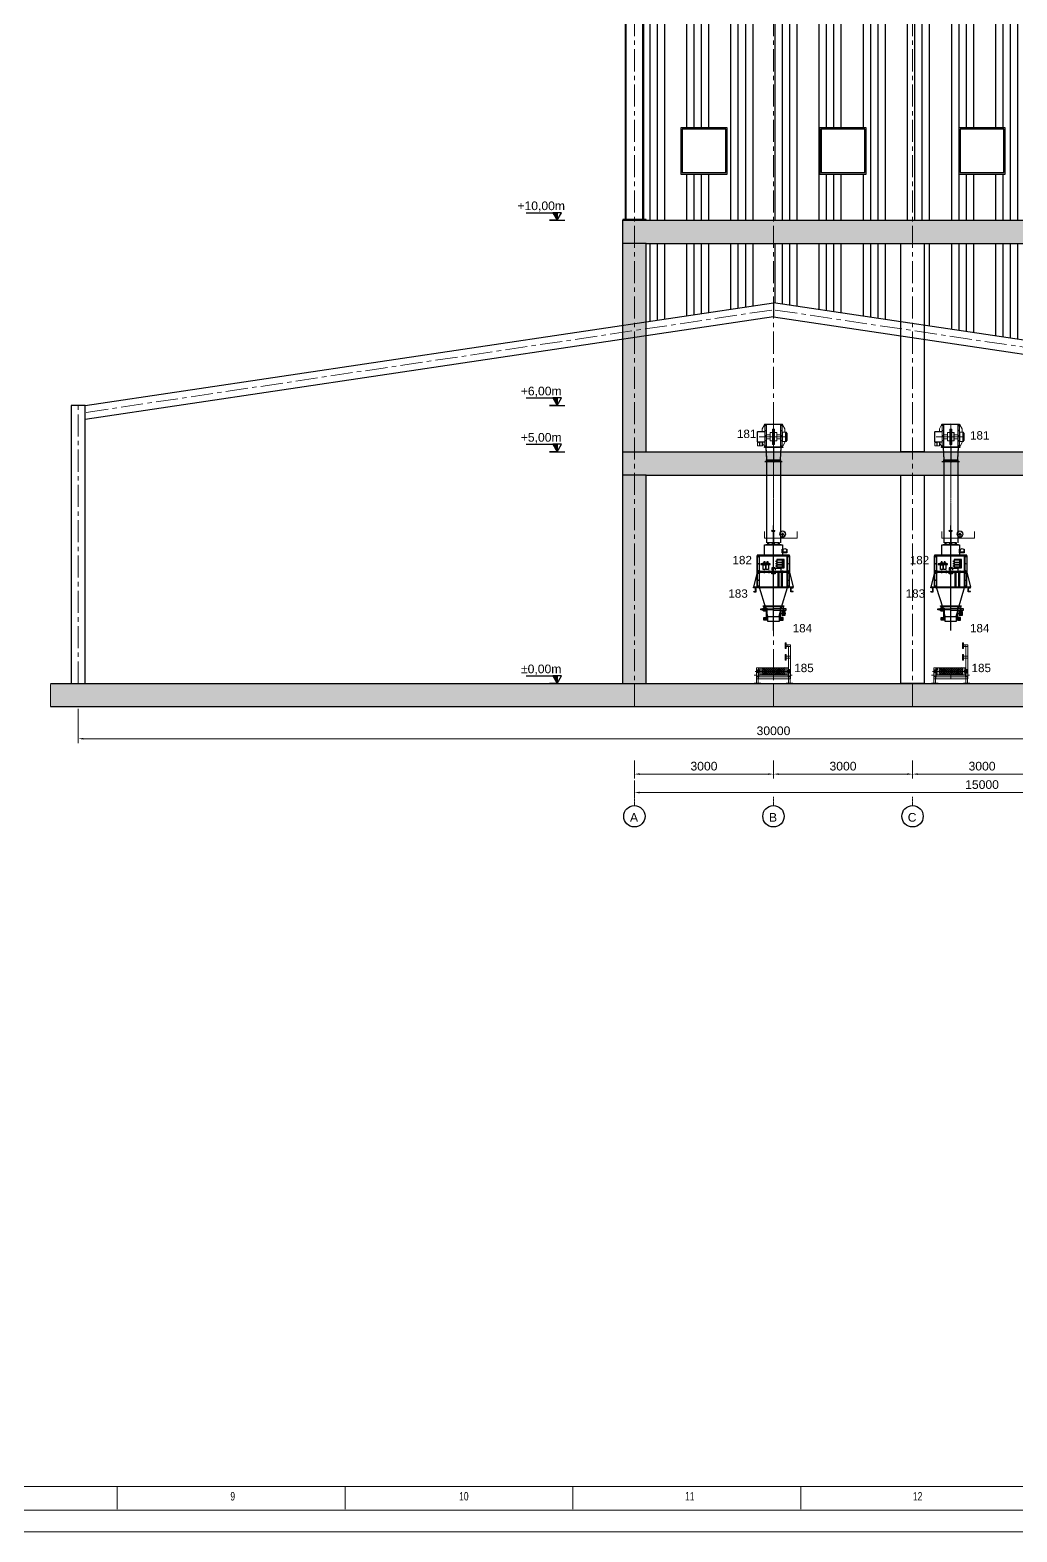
# Model space of a CAD drawing. Header units: millimetres. Extents: x 3220 to 226993, y 817 to 176024.
# Drawn here: x 101083 to 122376, y 819 to 33249 of the extents above; entities that cross this region are included whole.
import ezdxf

# ---------------------------------------------------------------- set-up
doc = ezdxf.new("R2010")
doc.units = ezdxf.units.MM
for name, pattern in [('AXES', [50.8, 31.75, -6.35, 6.35, -6.35]), ('AXES2', [1.125, 0.75, -0.125, 0.125, -0.125]), ('CENTER', [10.16, 6.35, -1.27, 1.27, -1.27]), ('DASHED', [15, 7, -8]), ('DASHED2', [9.525, 6.35, -3.175]), ('DOT_CENTER', [14, 12, -1, 0, -1]), ('LONG_DASHED', [15, 10, -5])]:
    doc.linetypes.add(name, pattern=pattern)
for name, color, linetype in [('1', 7, 'Continuous'), ('AXES', 1, 'AXES2'), ('BANDE', 6, 'Continuous'), ('INTERROMPU', 3, 'DASHED2'), ('Repère', 76, 'Continuous')]:
    doc.layers.add(name, color=color, linetype=linetype)
for name, color, linetype, lineweight in [('Axe', 1, 'AXES', 9), ('DESSIN', 7, 'Continuous', 25), ('Gewinde(DIN)', 160, 'Continuous', 25)]:
    doc.layers.add(name, color=color, linetype=linetype, lineweight=lineweight)
doc.layers.add('Sichtbare Kanten(DIN)', color=7, linetype='Continuous', lineweight=50, true_color=0x3f3f3f)
doc.layers.add('Sichtbare tangentiale Kanten(DIN)', color=7, linetype='Continuous', lineweight=50, true_color=0x3f3f3f)
doc.styles.add('ARIAL_BOLD', font='arial.ttf')
doc.styles.add('SLDTEXTSTYLE0', font='TXT', dxfattribs={"width": 0.75})
doc.styles.get("Standard").update_dxf_attribs({"font": 'arial.ttf'})
doc.dimstyles.new('ECHE 75', dxfattribs={"dimscale": 75, "dimtxt": 2.5, "dimasz": 1.5, "dimexe": 1.25, "dimexo": 0.625, "dimgap": 1, "dimtad": 1, "dimdec": 0, "dimtxsty": 'ARIAL_BOLD', "dimcen": 2.5, "dimclrd": 4, "dimclre": 4, "dimclrt": 6, "dimadec": 0, "dimazin": 0, "dimtfac": 1, "dimtdec": 0, "dimtmove": 0, "dimatfit": 3, "dimfxl": 1, "dimlwd": 13, "dimlwe": 13, "dimarcsym": 0})

# ---------------------------------------------------------------- blocks, each defined once
blk = doc.blocks.new('*D614')
at = {"color": 4, "lineweight": 13, "transparency": 16777216}
for p, q in [((114123, 17475), (114123, 17090)), ((117123, 17475), (117123, 17090)), ((114236, 17183), (117011, 17183))]:
    blk.add_line(p, q, dxfattribs=at)
at = {"color": 4, "transparency": 16777216}
for points in [[(114236, 17202), (114236, 17165), (114123, 17183)], [(117011, 17202), (117011, 17165), (117123, 17183)]]:
    blk.add_solid(points, dxfattribs=at)
at = {"layer": 'Defpoints', "color": 0, "transparency": 16777216}
for p in [(114123, 17522), (117123, 17522), (117123, 17183)]:
    blk.add_point(p, dxfattribs=at)
at = {"color": 6, "transparency": 16777216, "insert": (115623, 17354), "char_height": 187.5, "attachment_point": 5, "style": 'ARIAL_BOLD'}
blk.add_mtext('3000', dxfattribs=at)
blk = doc.blocks.new('*D615')
at = {"color": 4, "lineweight": 13, "transparency": 16777216}
for p, q in [((117123, 17475), (117123, 17090)), ((120123, 17475), (120123, 17090)), ((117236, 17183), (120011, 17183))]:
    blk.add_line(p, q, dxfattribs=at)
at = {"color": 4, "transparency": 16777216}
for points in [[(117236, 17202), (117236, 17165), (117123, 17183)], [(120011, 17202), (120011, 17165), (120123, 17183)]]:
    blk.add_solid(points, dxfattribs=at)
at = {"layer": 'Defpoints', "color": 0, "transparency": 16777216}
for p in [(117123, 17522), (120123, 17522), (120123, 17183)]:
    blk.add_point(p, dxfattribs=at)
at = {"color": 6, "transparency": 16777216, "insert": (118623, 17354), "char_height": 187.5, "attachment_point": 5, "style": 'ARIAL_BOLD'}
blk.add_mtext('3000', dxfattribs=at)
blk = doc.blocks.new('*D616')
at = {"color": 4, "lineweight": 13, "transparency": 16777216}
for p, q in [((120123, 17475), (120123, 17090)), ((123123, 17475), (123123, 17090)), ((120236, 17183), (123011, 17183))]:
    blk.add_line(p, q, dxfattribs=at)
at = {"color": 4, "transparency": 16777216}
for points in [[(120236, 17202), (120236, 17165), (120123, 17183)], [(123011, 17202), (123011, 17165), (123123, 17183)]]:
    blk.add_solid(points, dxfattribs=at)
at = {"layer": 'Defpoints', "color": 0, "transparency": 16777216}
for p in [(120123, 17522), (123123, 17522), (123123, 17183)]:
    blk.add_point(p, dxfattribs=at)
at = {"color": 6, "transparency": 16777216, "insert": (121623, 17354), "char_height": 187.5, "attachment_point": 5, "style": 'ARIAL_BOLD'}
blk.add_mtext('3000', dxfattribs=at)
blk = doc.blocks.new('*D619')
at = {"color": 4, "lineweight": 13, "transparency": 16777216}
for p, q in [((114123, 17043), (114123, 16692)), ((129123, 17043), (129123, 16692)), ((114236, 16786), (129011, 16786))]:
    blk.add_line(p, q, dxfattribs=at)
at = {"color": 4, "transparency": 16777216}
for points in [[(114236, 16804), (114236, 16767), (114123, 16786)], [(129011, 16804), (129011, 16767), (129123, 16786)]]:
    blk.add_solid(points, dxfattribs=at)
at = {"layer": 'Defpoints', "color": 0, "transparency": 16777216}
for p in [(114123, 17090), (129123, 17090), (129123, 16786)]:
    blk.add_point(p, dxfattribs=at)
at = {"color": 6, "transparency": 16777216, "insert": (121623, 16956), "char_height": 187.5, "attachment_point": 5, "style": 'ARIAL_BOLD'}
blk.add_mtext('15000', dxfattribs=at)
blk = doc.blocks.new('niveau')
h = blk.add_hatch(color=1)
h.dxf.hatch_style = 1
h.paths.add_polyline_path([(0, 164), (-93, 164), (0, 0)])
at = {"color": 1}
blk.add_line((0, 164), (0, 0), dxfattribs=at)
blk.add_lwpolyline([(-674, 164), (-93, 164), (0, 0), (93, 164), (-93, 164), (0, 0), (-165, 0), (165, 0)], dxfattribs=at)
blk = doc.blocks.new('sectio h-9')
h = blk.add_hatch()
h.set_pattern_fill('ANSI34', color=5, scale=50, angle=45)
h.paths.add_polyline_path([(13434, 31853), (13280, 31880), (12000, 32111), (12000, 10000), (14750, 10000), (14750, 10020), (14803, 31225)])
h.paths.add_polyline_path([(14000, 29000), (14000, 28000), (13000, 28000), (13000, 29000)], flags=16)
h.paths.add_polyline_path([(13970, 28970), (13970, 28030), (13030, 28030), (13030, 28970)], flags=0)
h.paths.add_polyline_path([(14000, 24000), (14000, 23000), (13000, 23000), (13000, 24000)], flags=16)
h.paths.add_polyline_path([(13970, 23970), (13970, 23030), (13030, 23030), (13030, 23970)], flags=0)
h.paths.add_polyline_path([(14000, 12000), (14000, 11000), (13000, 11000), (13000, 12000)], flags=16)
h.paths.add_polyline_path([(13970, 11970), (13970, 11030), (13030, 11030), (13030, 11970)], flags=0)
h.paths.add_polyline_path([(12000, 32111), (9000, 32652), (9000, 10000), (12000, 10000)])
h.paths.add_polyline_path([(10000, 29000), (11000, 29000), (11000, 28000), (10000, 28000)], flags=16)
h.paths.add_polyline_path([(10030, 28970), (10970, 28970), (10970, 28030), (10030, 28030)], flags=0)
h.paths.add_polyline_path([(10000, 24000), (11000, 24000), (11000, 23000), (10000, 23000)], flags=16)
h.paths.add_polyline_path([(10030, 23970), (10970, 23970), (10970, 23030), (10030, 23030)], flags=0)
h.paths.add_polyline_path([(10000, 12000), (11000, 12000), (11000, 11000), (10000, 11000)], flags=16)
h.paths.add_polyline_path([(10030, 11970), (10970, 11970), (10970, 11030), (10030, 11030)], flags=0)
h.paths.add_polyline_path([(9000, 32652), (8846, 32680), (7520, 32539), (7520, 32524), (7500, 32524), (7480, 32524), (7480, 32539), (6154, 32680), (6000, 32652), (6000, 10000), (9000, 10000)])
h.paths.add_polyline_path([(8000, 29000), (8000, 28000), (7000, 28000), (7000, 29000)], flags=16)
h.paths.add_polyline_path([(7970, 28970), (7970, 28030), (7030, 28030), (7030, 28970)], flags=0)
h.paths.add_polyline_path([(8000, 24000), (8000, 23000), (7000, 23000), (7000, 24000)], flags=16)
h.paths.add_polyline_path([(7970, 23970), (7970, 23030), (7030, 23030), (7030, 23970)], flags=0)
h.paths.add_polyline_path([(8000, 12000), (8000, 11000), (7000, 11000), (7000, 12000)], flags=16)
h.paths.add_polyline_path([(7970, 11970), (7970, 11030), (7030, 11030), (7030, 11970)], flags=0)
h.paths.add_polyline_path([(6000, 32652), (3000, 32111), (3000, 10000), (6000, 10000)])
h.paths.add_polyline_path([(5000, 29000), (5000, 28000), (4000, 28000), (4000, 29000)], flags=16)
h.paths.add_polyline_path([(4970, 28970), (4970, 28030), (4030, 28030), (4030, 28970)], flags=0)
h.paths.add_polyline_path([(5000, 24000), (5000, 23000), (4000, 23000), (4000, 24000)], flags=16)
h.paths.add_polyline_path([(4970, 23970), (4970, 23030), (4030, 23030), (4030, 23970)], flags=0)
h.paths.add_polyline_path([(5000, 12000), (5000, 11000), (4000, 11000), (4000, 12000)], flags=16)
h.paths.add_polyline_path([(4970, 11970), (4970, 11030), (4030, 11030), (4030, 11970)], flags=0)
h.paths.add_polyline_path([(3000, 32111), (1566, 31853), (195, 31225), (195, 10020), (250, 10020), (3000, 10016)])
h.paths.add_polyline_path([(2000, 29000), (2000, 28000), (1000, 28000), (1000, 29000)], flags=16)
h.paths.add_polyline_path([(1970, 28970), (1970, 28030), (1030, 28030), (1030, 28970)], flags=0)
h.paths.add_polyline_path([(2000, 24000), (2000, 23000), (1000, 23000), (1000, 24000)], flags=16)
h.paths.add_polyline_path([(1970, 23970), (1970, 23030), (1030, 23030), (1030, 23970)], flags=0)
h.paths.add_polyline_path([(2000, 12000), (2000, 11000), (1000, 11000), (1000, 12000)], flags=16)
h.paths.add_polyline_path([(1970, 11970), (1970, 11030), (1030, 11030), (1030, 11970)], flags=0)
h.paths.add_polyline_path([(3000, 9500), (250, 9500), (250, 7808), (3000, 8219)])
h.paths.add_polyline_path([(5750, 9500), (3000, 9500), (3000, 8219), (5750, 7808)])
h.paths.add_polyline_path([(8750, 9500), (6250, 9500), (6250, 7734), (8750, 7360)])
h.paths.add_polyline_path([(12000, 9500), (9250, 9500), (9250, 7285), (12000, 6874)])
h.paths.add_polyline_path([(14750, 9500), (12000, 9500), (12000, 6874), (14750, 6463)])
h = blk.add_hatch()
h.set_pattern_fill('AR-CONC', color=256, scale=3)
h.set_pattern_definition([(50, (0, 2000), (546.554, -47.817), [57.15, -628.65]), (355, (0, 2000), (-105.73, 573.17), [45.72, -502.922]), (100.4514, (45.55, 1996), (440.824, 525.353), [48.57, -534.27]), (46.1842, (0, 2152.4), (813.237, -126.127), [85.725, -942.975]), (96.6356, (67.8, 2141.9), (712.212, 742.278), [72.855, -801.407]), (351.184, (0, 2152.4), (712.212, 742.28), [68.58, -754.38]), (21, (76.2, 2114.3), (454.843, -306.796), [57.15, -628.65]), (326, (76.2, 2114.3), (185.406, 552.564), [45.72, -502.92]), (71.4514, (114.1, 2088.73), (640.249, 245.768), [48.57, -534.27]), (37.5, (0, 2000), (9.2658, 253.6651), [0, -496.824, 0, -510.54, 0, -504.825]), (7.5, (0, 2000), (200.459, 300.5417), [0, -291.084, 0, -485.394, 0, -192.405]), (327.5, (-169.93, 2000), (406.7718, -17.1862), [0, -190.5, 0, -594.36, 0, -788.67]), (317.5, (-246.13, 2000), (444.3875, 76.2795), [0, -247.65, 0, -394.716, 0, -560.07])])
h.paths.add_polyline_path([(0, 9500), (-250, 9500), (-250, 5000), (0, 5000)])
h.paths.add_polyline_path([(250, 9500), (0, 9500), (0, 5000), (250, 5000)])
h.paths.add_polyline_path([(0, 10000), (-250, 10000), (-250, 9500), (0, 9500)])
h.paths.add_polyline_path([(3000, 10000), (0, 10000), (0, 9500), (250, 9500), (3000, 9500)])
h.paths.add_polyline_path([(6000, 10000), (3000, 10000), (3000, 9500), (6000, 9500)])
h.paths.add_polyline_path([(9000, 10000), (6000, 10000), (6000, 9500), (9000, 9500)])
h.paths.add_polyline_path([(12000, 10000), (9000, 10000), (9000, 9500), (12000, 9500)])
h.paths.add_polyline_path([(15000, 10000), (12000, 10000), (12000, 9500), (15000, 9500)])
h.paths.add_polyline_path([(15000, 10000), (15000, 9500), (15250, 9500), (17750, 9500), (15000, 9500)])
h.paths.add_polyline_path([(15000, 9500), (14750, 9500), (14750, 5000), (15000, 5000)])
h.paths.add_polyline_path([(15250, 9500), (15000, 9500), (15000, 5000), (15250, 5000)])
h.paths.add_polyline_path([(15250, 10000), (15000, 10000), (15000, 9500), (15250, 9500)], flags=17)
h = blk.add_hatch()
h.set_pattern_fill('AR-CONC', color=256, scale=3)
h.set_pattern_definition([(50, (0, 1000), (546.554, -47.817), [57.15, -628.65]), (355, (0, 1000), (-105.73, 573.17), [45.72, -502.922]), (100.4514, (45.55, 996), (440.824, 525.353), [48.57, -534.27]), (46.184, (0, 1152.4), (813.237, -126.127), [85.725, -942.975]), (96.6356, (67.8, 1141.9), (712.212, 742.28), [72.855, -801.407]), (351.184, (0, 1152.4), (712.212, 742.28), [68.58, -754.38]), (21, (76.2, 1114.3), (454.843, -306.796), [57.15, -628.65]), (326, (76.2, 1114.3), (185.406, 552.564), [45.72, -502.92]), (71.4514, (114.1, 1088.73), (640.25, 245.768), [48.57, -534.27]), (37.5, (0, 1000), (9.2658, 253.665), [0, -496.824, 0, -510.54, 0, -504.825]), (7.5, (0, 1000), (200.459, 300.5417), [0, -291.084, 0, -485.394, 0, -192.405]), (327.5, (-169.93, 1000), (406.7718, -17.1862), [0, -190.5, 0, -594.36, 0, -788.67]), (317.5, (-246.13, 1000), (444.3875, 76.2795), [0, -247.65, 0, -394.716, 0, -560.07])])
h.paths.add_polyline_path([(0, 4500), (-250, 4500), (-250, 0), (0, 0)])
h.paths.add_polyline_path([(250, 4500), (0, 4500), (0, 0), (250, 0)])
h.paths.add_polyline_path([(0, 5000), (-250, 5000), (-250, 4500), (0, 4500)])
h.paths.add_polyline_path([(3000, 5000), (0, 5000), (0, 4500), (250, 4500), (3000, 4500)])
h.paths.add_polyline_path([(6000, 5000), (3000, 5000), (3000, 4500), (3250, 4500), (6000, 4500)])
h.paths.add_polyline_path([(9000, 5000), (6000, 5000), (6000, 4500), (6250, 4500), (9000, 4500)])
h.paths.add_polyline_path([(12000, 5000), (9000, 5000), (9000, 4500), (9250, 4500), (12000, 4500)])
h.paths.add_polyline_path([(15000, 5000), (12000, 5000), (12000, 4500), (12250, 4500), (15000, 4500)])
h.paths.add_polyline_path([(14750, 5000), (15000, 5000), (15000, 4500), (14750, 4500)])
h.paths.add_polyline_path([(15000, 5000), (14750, 5000), (14750, 4500), (15000, 4500)], flags=17)
h.paths.add_polyline_path([(15250, 5000), (15000, 5000), (15000, 4500), (15250, 4500)])
h.paths.add_polyline_path([(15250, 4500), (15000, 4500), (15000, 0), (15250, 0)])
h.paths.add_polyline_path([(15000, 4500), (14750, 4500), (14750, 0), (15000, 0)])
h = blk.add_hatch()
h.set_pattern_fill('AR-CONC', color=256, scale=3)
h.paths.add_polyline_path([(-250, 0), (-12600, 0), (-12600, -500), (-250, -500)])
h.paths.add_polyline_path([(0, 0), (-250, 0), (-250, -500), (0, -500)])
h.paths.add_polyline_path([(250, 0), (0, 0), (0, -500), (250, -500)])
h.paths.add_polyline_path([(3000, 0), (250, 0), (250, -500), (3000, -500)])
h.paths.add_polyline_path([(6000, 0), (3000, 0), (3000, -500), (3250, -500), (6000, -500)])
h.paths.add_polyline_path([(9000, 0), (6000, 0), (6000, -500), (6250, -500), (9000, -500)])
h.paths.add_polyline_path([(12000, 0), (9000, 0), (9000, -500), (9250, -500), (12000, -500)])
h.paths.add_polyline_path([(14750, 0), (12000, 0), (12000, -500), (14750, -500)])
h.paths.add_polyline_path([(14750, 0), (14750, -500)])
h.paths.add_polyline_path([(15000, 0), (14750, 0), (14750, -500), (15000, -500)])
h.paths.add_polyline_path([(15250, 0), (15000, 0), (15000, -500), (15250, -500)])
h.paths.add_polyline_path([(18600, 0), (15250, 0), (15250, -500), (18600, -500)])
for p, q in [((-250, 5000), (-250, 10000)), ((-250, 10000), (15250, 10000)), ((250, 9500), (-250, 9500)), ((250, 5000), (250, 9500)), ((250, 9500), (14750, 9500)), ((250, 4500), (-250, 4500)), ((-12600, 0), (18600, 0)), ((-12600, -500), (18600, -500))]:
    blk.add_line(p, q)
at = {"color": 0}
blk.add_line((3000, 8219), (3000, 7916), dxfattribs=at)
for points in [[(195, 31980), (195, 10020), (-195, 10020), (-195, 31980)], [(-176, 10020), (-176, 31980), (176, 31980), (176, 10020)], [(-250, 10000), (250, 10000), (250, 10020), (-250, 10020)]]:
    blk.add_lwpolyline(points, close=True)
at = {"color": 5}
for points in [[(1000, 11000), (2000, 11000), (2000, 12000), (1000, 12000)], [(4000, 11000), (5000, 11000), (5000, 12000), (4000, 12000)], [(7000, 11000), (8000, 11000), (8000, 12000), (7000, 12000)], [(1030, 11030), (1970, 11030), (1970, 11970), (1030, 11970)], [(4030, 11030), (4970, 11030), (4970, 11970), (4030, 11970)], [(7030, 11030), (7970, 11030), (7970, 11970), (7030, 11970)]]:
    blk.add_lwpolyline(points, close=True, dxfattribs=at)
at = {"color": 0}
for points in [[(5750, 9500), (6250, 9500), (6250, 5000), (5750, 5000)], [(5750, 4500), (6250, 4500), (6250, 0), (5750, 0)]]:
    blk.add_lwpolyline(points, close=True, dxfattribs=at)
at = {"color": 76}
for points in [[(-11850, 6000), (3000, 8219)], [(17850, 6000), (3000, 8219)], [(3000, 7916), (-11850, 5697)], [(3000, 7916), (17850, 5697)]]:
    blk.add_lwpolyline(points, dxfattribs=at)
blk.add_lwpolyline([(-12150, 0), (-11850, 0), (-11850, 6000), (-12150, 6000)], close=True, dxfattribs=at)
for points in [[(-250, 0), (-250, 5000), (15250, 5000)], [(250, 0), (250, 4500), (15250, 4500)]]:
    blk.add_lwpolyline(points)
at = {"layer": 'Axe', "ltscale": 15}
for p, q in [((6000, -500), (6000, 33046)), ((3000, -500), (3000, 32506)), ((0, -500), (0, 32000)), ((-12000, 0), (-12000, 6000)), ((-12600, -500), (-12600, 0))]:
    blk.add_line(p, q, dxfattribs=at)
for points in [[(-11828, 5852), (3022, 8071)], [(17828, 5852), (2978, 8071)]]:
    blk.add_lwpolyline(points, dxfattribs=at)
blk = doc.blocks.new('*D620')
at = {"color": 4, "lineweight": 13, "transparency": 16777216}
for p, q in [((102123, 18594), (102123, 17854)), ((132123, 18594), (132123, 17854)), ((102236, 17947), (132011, 17947))]:
    blk.add_line(p, q, dxfattribs=at)
at = {"color": 4, "transparency": 16777216}
for points in [[(102236, 17966), (102236, 17929), (102123, 17947)], [(132011, 17966), (132011, 17929), (132123, 17947)]]:
    blk.add_solid(points, dxfattribs=at)
at = {"layer": 'Defpoints', "color": 0, "transparency": 16777216}
for p in [(102123, 18641), (132123, 18641), (132123, 17947)]:
    blk.add_point(p, dxfattribs=at)
at = {"color": 6, "transparency": 16777216, "insert": (117123, 18118), "char_height": 187.5, "attachment_point": 5, "style": 'ARIAL_BOLD'}
blk.add_mtext('30000', dxfattribs=at)
blk = doc.blocks.new('TKF 300 tondeur R')
at = {"color": 1, "lineweight": 0}
for p, q in [((299, 0), (-312, 0)), ((0, 265), (0, -225))]:
    blk.add_line(p, q, dxfattribs=at)
at = {"layer": 'Gewinde(DIN)', "color": 5, "lineweight": 0}
for p, q in [((-340, -117), (-340, -129)), ((-333, -129), (-333, -117))]:
    blk.add_line(p, q, dxfattribs=at)
at = {"layer": 'Sichtbare Kanten(DIN)', "color": 5, "lineweight": 0}
for p, q in [((-344, 108), (-349, 108)), ((-349, -107), (-349, 108)), ((-344, 112), (-185, 112)), ((-344, 110), (-344, 112)), ((-344, 110), (-185, 110)), ((-185, 110), (-344, 110)), ((-344, 108), (-344, 110)), ((-197, 260), (-245, 175)), ((-245, 112), (-245, 175)), ((-245, 110), (-245, 110)), ((-198, 247), (-197, 257)), ((-198, 247), (-196, 246)), ((-196, 269), (-197, 257)), ((-195, 256), (-196, 246)), ((-194, 269), (-195, 256)), ((-193, 267), (-195, 264)), ((0, 278), (-192, 272)), ((0, 276), (-192, 270)), ((-158, 270), (-185, 270)), ((-185, 270), (-185, 266)), ((-158, 266), (-185, 266)), ((-158, 266), (-185, 266)), ((-185, 266), (-185, -216)), ((-175, 135), (-170, 135)), ((-174, 21), (-174, 29)), ((-169, 131), (-170, 130)), ((-169, 130), (-169, 140)), ((-166, 138), (-166, 132)), ((-166, 28), (-166, 22)), ((-158, 270), (-158, 266)), ((-158, 262), (-158, 266)), ((-158, 262), (-150, 262)), ((-150, -213), (-150, 262)), ((-70, 40), (-150, 40)), ((-149, 269), (-139, 269)), ((-149, 269), (-149, 265)), ((-139, 265), (-149, 265)), ((-139, 269), (140, 269)), ((-139, 265), (140, 265)), ((-116, 272), (116, 272)), ((-70, 89), (-69, 90)), ((-70, -89), (-70, 89)), ((-69, 90), (-69, -90)), ((-20, 90), (-69, 90)), ((-20, 163), (-18, 168)), ((-20, -162), (-20, 163)), ((-18, 168), (-18, -167)), ((-18, 168), (18, 168)), ((192, 272), (0, 278)), ((192, 270), (0, 276)), ((18, -167), (18, 168)), ((20, 163), (18, 168)), ((20, 163), (20, -162)), ((20, 90), (69, 90)), ((69, -90), (69, 90)), ((70, 89), (69, 90)), ((70, 89), (70, -89)), ((70, 45), (71, 45)), ((71, 45), (71, 40)), ((150, 40), (71, 40)), ((140, 269), (150, 269)), ((150, 265), (140, 265)), ((150, 265), (150, 269)), ((158, 262), (150, 262)), ((150, -213), (150, 262)), ((158, 270), (185, 270)), ((158, 270), (158, 266)), ((158, 266), (185, 266)), ((158, 266), (185, 266)), ((158, 262), (158, 266)), ((165, 132), (165, 138)), ((165, 22), (165, 28)), ((168, 140), (168, 130)), ((168, 131), (170, 130)), ((175, 135), (170, 135)), ((173, 29), (173, 21)), ((185, 270), (185, 266)), ((185, 266), (185, -216)), ((185, 105), (190, 105)), ((190, 105), (198, 105)), ((190, 0), (190, 85)), ((198, 59), (190, 59)), ((195, 264), (193, 267)), ((195, 256), (194, 269)), ((196, 246), (195, 256)), ((197, 257), (196, 269)), ((196, 246), (198, 247)), ((245, 175), (197, 260)), ((197, 257), (198, 247)), ((198, 71), (198, 105)), ((260, 99), (198, 99)), ((198, 71), (198, 59)), ((198, -59), (198, 59)), ((245, 175), (245, 99)), ((260, 99), (260, -99)), ((276, 99), (260, 99)), ((278, 97), (278, -97)), ((289, 82), (279, 82)), ((292, 79), (292, -79)), ((-344, -107), (-349, -107)), ((-349, -112), (-344, -112)), ((-349, -112), (-349, -115)), ((-344, -115), (-349, -115)), ((-348, -117), (-348, -115)), ((-348, -115), (-348, -117)), ((-348, -117), (-348, -117)), ((-348, -117), (-330, -117)), ((-344, -109), (-344, -107)), ((-185, -109), (-344, -109)), ((-344, -110), (-327, -110)), ((-344, -112), (-344, -110)), ((-344, -112), (-205, -112)), ((-344, -115), (-205, -115)), ((-343, -190), (-343, -120)), ((-341, -129), (-341, -117)), ((-341, -129), (-333, -129)), ((-340, -130), (-341, -129)), ((-333, -130), (-340, -130)), ((-302, -195), (-340, -195)), ((-333, -129), (-333, -117)), ((-332, -120), (-333, -120)), ((-333, -130), (-333, -129)), ((-332, -119), (-332, -120)), ((-330, -117), (-321, -117)), ((-327, -110), (-327, -112)), ((-319, -120), (-319, -119)), ((-318, -120), (-319, -120)), ((-318, -115), (-318, -120)), ((-295, -195), (-302, -195)), ((-241, -195), (-295, -195)), ((-245, -112), (-245, -109)), ((-241, -195), (-240, -195)), ((-240, -115), (-240, -195)), ((-240, -133), (-193, -217)), ((-185, -216), (-158, -216)), ((-158, -217), (-185, -217)), ((-185, -221), (-185, -217)), ((-158, -221), (-185, -221)), ((185, -221), (-185, -221)), ((-185, -221), (-185, -225)), ((-185, -225), (185, -225)), ((-174, -88), (-174, -81)), ((-174, -89), (-174, -88)), ((-166, -82), (-166, -88)), ((-166, -196), (-166, -191)), ((-166, -198), (-166, -196)), ((-166, -198), (-165, -198)), ((-158, -216), (-158, -213)), ((-158, -213), (-150, -213)), ((-158, -221), (-158, -217)), ((-70, -40), (-150, -40)), ((-149, -216), (-139, -216)), ((-149, -216), (-149, -220)), ((-139, -220), (-149, -220)), ((-139, -216), (140, -216)), ((-139, -220), (140, -220)), ((-70, -89), (-69, -90)), ((-54, -90), (-69, -90)), ((-20, -90), (-46, -90)), ((-20, -162), (-18, -167)), ((-18, -167), (18, -167)), ((20, -162), (18, -167)), ((20, -90), (69, -90)), ((70, -89), (69, -90)), ((150, -40), (70, -40)), ((140, -216), (150, -216)), ((150, -220), (140, -220)), ((158, -213), (150, -213)), ((150, -220), (150, -216)), ((158, -216), (158, -213)), ((185, -216), (158, -216)), ((158, -217), (185, -217)), ((158, -221), (158, -217)), ((158, -221), (185, -221)), ((165, -88), (165, -82)), ((165, -198), (166, -198)), ((166, -196), (166, -191)), ((166, -196), (166, -198)), ((173, -81), (173, -88)), ((173, -88), (173, -89)), ((185, -105), (190, -105)), ((185, -221), (185, -217)), ((185, -221), (185, -225)), ((190, -85), (190, 0)), ((198, -59), (190, -59)), ((190, -105), (198, -105)), ((193, -217), (245, -125)), ((198, -59), (198, -71)), ((198, -105), (198, -71)), ((260, -98), (198, -98)), ((245, -98), (245, -125)), ((276, -99), (260, -99)), ((289, -81), (279, -81))]:
    blk.add_line(p, q, dxfattribs=at)
for centre in [(-170, 245), (-170, 135), (-170, 25), (170, 245), (170, 135), (170, 25), (-170, -85), (-170, -195), (170, -85), (170, -195)]:
    blk.add_circle(centre, 5.5, dxfattribs=at)
for centre, radius, start, end in [((-344, 108), 4.6, 90, 180), ((-344, 108), 2.6, 90, 180), ((-192, 269), 4, 91.5, 175), ((-192, 269), 2, 91.5, 175), ((-184, 262), 10, 126.3122, 150.5725), ((-158, 262), 8, 0, 90), ((-158, 262), 4, 0, 90), ((0, 274), 4, 88.5, 91.5), ((0, 274), 2, 88.5, 91.5), ((158, 262), 8, 90, 180), ((158, 262), 4, 90, 180), ((184, 262), 10, 29.4275, 53.6878), ((192, 269), 4, 5, 88.5), ((192, 269), 2, 5, 88.5), ((276, 97), 2, 0, 90), ((279, 83), 1, 180, 270), ((289, 79), 2.75, 0, 90), ((-344, -107), 4.6, 180, 270), ((-344, -107), 2.6, 180, 270), ((-205, -109), 6, 270, 355.2198), ((-205, -109), 3, 270, 350.4059), ((-184, -213), 10, 209.4275, 265.1797), ((-158, -213), 4, 270, 0), ((-158, -213), 8, 270, 0), ((158, -213), 8, 180, 270), ((158, -213), 4, 180, 270), ((184, -213), 10, 274.8203, 330.5725), ((276, -97), 2, 270, 0), ((279, -82), 1, 90, 180), ((289, -79), 2.75, 270, 0)]:
    blk.add_arc(centre, radius, start, end, dxfattribs=at)
for centre, major_axis, ratio, start_param, end_param in [((-340, -120), (0, 5), 0.529919, 0.927295, 1.570796), ((-340, -190), (0, -5), 0.529919, 4.712389, 6.283185), ((-334, -119), (0, -2), 0.848048, 1.570796, 2.489627), ((-321, -119), (0, 4), 0.848048, 5.33487, 6.283185), ((-321, -119), (0, 2), 0.848048, 4.712389, 6.283185), ((-320, -119), (0, 4), 0.842966, 5.615265, 6.283185)]:
    blk.add_ellipse(centre, major_axis=major_axis, ratio=ratio, start_param=start_param, end_param=end_param, dxfattribs=at)
for points, weights in [([(-170, 135), (-169, 138), (-169, 140)], [1, 1.08361995156, 1.07684207552]), ([(-170, 130), (-168, 132), (-170, 135)], [1.02248935029, 1.14249247398, 1]), ([(169, 140), (169, 138), (170, 135)], [1.07684207552, 1.08361995156, 1]), ([(170, 135), (168, 132), (170, 130)], [1, 1.14249247398, 1.02248935029])]:
    blk.add_rational_spline(points, weights, degree=2, dxfattribs=at)
for points, knots in [([(71, 40), (71, 40), (71, 40), (70, 40), (70, 40), (70, 40)], [-1.6667211, -1.6667211, -1.6667211, -1.6667211, -1.250084, -1.250084, -1.1689633, -1.1689633, -1.1689633, -1.1689633]), ([(-54, -90), (-54, -90), (-54, -90), (-54, -90), (-53, -90), (-53, -90), (-52, -90), (-51, -90), (-51, -90), (-49, -90), (-49, -90), (-48, -90), (-47, -90), (-47, -90), (-46, -90), (-46, -90), (-46, -90), (-46, -90)], [0.631123, 0.631123, 0.631123, 0.631123, 0.788904, 0.788904, 0.946685, 0.946685, 1.104466, 1.104466, 1.262247, 1.262247, 1.420027, 1.420027, 1.577808, 1.577808, 1.735589, 1.735589, 1.89337, 1.89337, 1.89337, 1.89337])]:
    blk.add_open_spline(points, degree=3, knots=knots, dxfattribs=at)
at = {"layer": 'Sichtbare tangentiale Kanten(DIN)', "color": 5, "lineweight": 0}
for p, q in [((-344, -107), (-344, 108)), ((-195, 256), (-197, 257)), ((-194, 269), (-196, 269)), ((-192, 270), (-192, 272)), ((-158, 262), (-158, -213)), ((-139, 265), (-139, 269)), ((0, 276), (0, 278)), ((0, 276), (0, 278)), ((140, 269), (140, 265)), ((158, 262), (158, -213)), ((185, 85), (190, 85)), ((198, 71), (190, 71)), ((192, 270), (192, 272)), ((194, 269), (196, 269)), ((197, 257), (195, 256)), ((276, 99), (276, -99)), ((279, 82), (279, -81)), ((289, 82), (289, -81)), ((-344, -115), (-344, -112)), ((-319, -119), (-332, -119)), ((-330, -117), (-330, -115)), ((-321, -117), (-321, -115)), ((-319, -119), (-318, -119)), ((-302, -195), (-302, -115)), ((-295, -115), (-295, -195)), ((-241, -195), (-241, -115)), ((-174, -85), (-176, -85)), ((-166, -88), (-174, -88)), ((-165, -196), (-166, -196)), ((-139, -220), (-139, -216)), ((140, -216), (140, -220)), ((173, -88), (165, -88)), ((166, -196), (165, -196)), ((173, -85), (175, -85)), ((185, -85), (190, -85)), ((198, -71), (190, -71))]:
    blk.add_line(p, q, dxfattribs=at)
blk = doc.blocks.new('111 L')
blk.add_blockref('TKF 300 tondeur R', (0, -265))
blk = doc.blocks.new('181 tete')
at = {"color": 0}
blk.add_blockref('111 L', (0, -12), dxfattribs=at)
blk = doc.blocks.new('612060S__445', base_point=(-505451, -202968))
at = {"layer": '1', "color": 6, "linetype": 'Continuous'}
for p, q in [((-378409, -147738), (-378409, -147735)), ((-378409, -147735), (-378013, -147735)), ((-378013, -147738), (-378409, -147738)), ((-378379, -147738), (-378364, -148005)), ((-378058, -148005), (-378043, -147738)), ((-378013, -147735), (-378013, -147738)), ((-378401, -148042), (-378367, -148042)), ((-378401, -148045), (-378401, -148042)), ((-378401, -148045), (-378367, -148045)), ((-378367, -148042), (-378021, -148042)), ((-378211, -148045), (-378367, -148045)), ((-378364, -148039), (-378364, -148005)), ((-378361, -148005), (-378364, -148005)), ((-378361, -148005), (-378061, -148005)), ((-378055, -148045), (-378211, -148045)), ((-378058, -148005), (-378061, -148005)), ((-378058, -148005), (-378058, -148039)), ((-378055, -148045), (-378021, -148045)), ((-378021, -148042), (-378021, -148045))]:
    blk.add_line(p, q, dxfattribs=at)
at = {"layer": '1', "color": 3, "linetype": 'DASHED'}
for p, q in [((-378376, -147738), (-378376, -147735)), ((-378376, -147738), (-378361, -148005)), ((-378061, -148005), (-378046, -147738)), ((-378046, -147738), (-378046, -147735))]:
    blk.add_line(p, q, dxfattribs=at)
at = {"layer": '1', "color": 3, "linetype": 'DOT_CENTER'}
for p, q in [((-378211, -147735), (-378211, -148065)), ((-378211, -147999), (-378211, -148045))]:
    blk.add_line(p, q, dxfattribs=at)
at = {"layer": '1', "color": 3, "linetype": 'LONG_DASHED'}
for p, q in [((-378361, -148039), (-378361, -148003)), ((-378061, -148003), (-378061, -148039))]:
    blk.add_line(p, q, dxfattribs=at)
at = {"layer": '1', "color": 6, "linetype": 'Continuous'}
for centre, start, end in [((-378367, -148039), 270, 0), ((-378055, -148039), 180, 270)]:
    blk.add_arc(centre, 3, start, end, dxfattribs=at)
at = {"layer": '1', "color": 3, "linetype": 'LONG_DASHED'}
for centre, start, end in [((-378367, -148039), 270, 0), ((-378055, -148039), 180, 270)]:
    blk.add_arc(centre, 6, start, end, dxfattribs=at)
blk = doc.blocks.new('weigh bagging F')
for p, q in [((-33, 1950), (-33, 1962)), ((32, 1949), (32, 1962)), ((-7, 1934), (-15, 1945)), ((7, 1934), (15, 1945)), ((-353, 1076), (-353, 1076)), ((-300, 739), (-300, 1061)), ((-38, 1150), (-38, 1109)), ((40, 1150), (40, 1109)), ((295, 739), (295, 1061)), ((-377, 737), (-429, 737)), ((-429, 728), (-429, 737)), ((-386, 728), (-429, 728)), ((-386, 645), (-386, 728)), ((-377, 637), (-377, 737)), ((-167, 289), (-305, 731)), ((168, 289), (300, 731)), ((373, 637), (373, 737)), ((373, 737), (424, 737)), ((381, 645), (381, 728)), ((381, 728), (424, 728)), ((424, 728), (424, 737)), ((-427, 645), (-386, 645)), ((-427, 637), (-427, 645)), ((-427, 637), (-377, 637)), ((423, 637), (373, 637)), ((423, 645), (381, 645)), ((423, 637), (423, 645)), ((-120, 105), (-151, 230)), ((120, 105), (151, 230)), ((149, 221), (155, 246)), ((207, 230), (153, 230)), ((168, 289), (162, 272)), ((168, 289), (207, 289)), ((207, 221), (224, 221))]:
    blk.add_line(p, q)
at = {"color": 1}
for p, q in [((0, -197), (0, 2069)), ((-301, 1103), (-301, 1039)), ((-200, 1099), (-200, 1040)), ((-98, 1102), (-98, 1040)), ((-13, 1168), (-13, 1132)), ((13, 1168), (13, 1134)), ((128, 1088), (128, 1052)), ((155, 1089), (155, 1054)), ((196, 1103), (196, 1039)), ((298, 1100), (298, 1040))]:
    blk.add_line(p, q, dxfattribs=at)
at = {"color": 3}
for p, q in [((-307, 1414), (-307, 739)), ((302, 1414), (302, 739))]:
    blk.add_line(p, q, dxfattribs=at)
for points in [[(192, 1432), (-192, 1432), (-192, 1656), (192, 1656)], [(-164, 1661), (164, 1661), (164, 1656), (-164, 1656)], [(127, 1699), (-127, 1699), (-127, 1656), (127, 1656)], [(25, 1680), (-25, 1680), (-25, 1656), (25, 1656)], [(7, 1934), (-7, 1934), (-7, 1680), (7, 1680)], [(346, 1430), (-353, 1430), (-353, 1423), (346, 1423)], [(346, 1423), (-353, 1423), (-353, 1414), (346, 1414)], [(347, 1061), (-353, 1061), (-353, 1414), (347, 1414)], [(-300, 1414), (-353, 1414), (-353, 1076), (-300, 1076)], [(-242, 1434), (242, 1434), (242, 1430), (-242, 1430)], [(58, 1310), (71, 1310), (71, 1290), (58, 1290)], [(233, 1337), (71, 1337), (71, 1160), (233, 1160)], [(197, 1321), (71, 1321), (71, 1282), (197, 1282)], [(210, 1310), (197, 1310), (197, 1290), (210, 1290)], [(296, 1414), (347, 1414), (347, 1076), (296, 1076)], [(-429, 737), (-351, 737), (-351, 1061), (-351, 1061)], [(-353, 1067), (347, 1067), (347, 1076), (-353, 1076)], [(347, 1061), (-353, 1061), (-353, 1067), (347, 1067)], [(347, 1061), (-351, 1061), (-351, 739), (347, 739)], [(-272, 1227), (-68, 1227), (-68, 1240), (-272, 1240)], [(-170, 1123), (-221, 1123), (-221, 1262), (-170, 1262)], [(-182, 1284), (-209, 1284), (-209, 1262), (-182, 1262)], [(-106, 1123), (-157, 1123), (-157, 1262), (-106, 1262)], [(-118, 1284), (-145, 1284), (-145, 1262), (-118, 1262)], [(40, 1160), (-38, 1160), (-38, 1150), (40, 1150)], [(38, 1031), (-38, 1031), (-38, 1067), (38, 1067)], [(163, 1144), (-20, 1144), (-20, 1076), (163, 1076)], [(58, 1257), (71, 1257), (71, 1238), (58, 1238)], [(58, 1205), (71, 1205), (71, 1185), (58, 1185)], [(197, 1268), (71, 1268), (71, 1229), (197, 1229)], [(197, 1216), (71, 1216), (71, 1177), (197, 1177)], [(98, 1061), (112, 1061), (112, 739), (98, 739)], [(171, 1061), (185, 1061), (185, 739), (171, 739)], [(210, 1257), (197, 1257), (197, 1238), (210, 1238)], [(210, 1205), (197, 1205), (197, 1185), (210, 1185)], [(424, 737), (347, 737), (347, 1061), (347, 1061)], [(-346, 731), (342, 731), (342, 739), (-346, 739)], [(223, 330), (-223, 330), (-223, 337), (223, 337)], [(-223, 322), (223, 322), (223, 330), (-223, 330)], [(-276, 269), (-13, 269), (-13, 250), (-276, 250)], [(-223, 289), (-216, 289), (-216, 230), (-223, 230)], [(-216, 230), (-151, 230), (-167, 289), (-216, 289)], [(-142, 64), (-209, 64), (-209, 82), (-142, 82)], [(-142, 47), (-209, 47), (-209, 64), (-142, 64)], [(-142, 29), (-209, 29), (-209, 47), (-142, 47)], [(-151, 289), (-142, 289), (-142, 82), (-151, 82)], [(-120, 105), (120, 105), (120, 0), (-120, 0)], [(149, 290), (142, 290), (142, 82), (149, 82)], [(142, 64), (209, 64), (209, 82), (142, 82)], [(142, 47), (209, 47), (209, 64), (142, 64)], [(142, 29), (209, 29), (209, 47), (142, 47)], [(255, 213), (179, 213), (179, 134), (255, 134)], [(183, 180), (189, 180), (189, 166), (183, 166)], [(207, 144), (189, 144), (189, 200), (207, 200)], [(224, 296), (207, 296), (207, 157), (224, 157)], [(207, 187), (224, 187), (224, 179), (207, 179)], [(207, 166), (224, 166), (224, 157), (207, 157)], [(224, 144), (242, 144), (242, 200), (224, 200)], [(249, 166), (242, 166), (242, 179), (249, 179)]]:
    blk.add_lwpolyline(points, close=True)
for points in [[(277, 1560), (289, 1560), (289, 1481), (191, 1481), (191, 1560), (215, 1560)], [(207, 272), (-13, 272), (-13, 246), (207, 246)], [(224, 246), (274, 246), (274, 272), (224, 272)]]:
    blk.add_lwpolyline(points)
for centre, radius in [((-102, 1685), 4.39), ((101, 1685), 4.12), ((-326, 1396), 5.31), ((246, 1534), 39.9), ((322, 1396), 5.31), ((-327, 1244), 4.96), ((-326, 1041), 5.11), ((-326, 1093), 4.87), ((-193, 1231), 18.5), ((322, 1244), 4.96), ((322, 1093), 4.87), ((322, 1041), 5.11), ((-326, 889), 6.14), ((-326, 763), 4.84), ((322, 889), 6.14), ((322, 763), 4.84)]:
    blk.add_circle(centre, radius)
for centre in [(0, 1961), (0, 1949)]:
    blk.add_ellipse(centre, major_axis=(-32.8, 0), ratio=0.13694)
blk = doc.blocks.new('A1 E1-200')
at = {"color": 1, "linetype": 'Continuous', "lineweight": 18}
for p, q in [((-162844, 1960), (-1960, 1960)), ((-164800, 0), (0, 0))]:
    blk.add_line(p, q, dxfattribs=at)
at = {"color": 5, "linetype": 'Continuous', "lineweight": 15}
for p, q in [((-82402, 983), (-82402, 1962)), ((-72604, 1962), (-72604, 983)), ((-62806, 983), (-62806, 1962)), ((-53008, 983), (-53008, 1962))]:
    blk.add_line(p, q, dxfattribs=at)
at = {"linetype": 'Continuous', "lineweight": 18}
blk.add_line((-163879, 931), (-937, 931), dxfattribs=at)
at = {"color": 1, "linetype": 'Continuous', "lineweight": 15}
blk.add_line((-164800, 0), (0, 0), dxfattribs=at)
at = {"color": 5, "linetype": 'Continuous', "lineweight": 15, "attachment_point": 1, "style": 'SLDTEXTSTYLE0'}
for s, insert, char_height in [('9', (-77538, 1719), 363), ('10', (-67699, 1719), 362.9), ('11', (-57983, 1719), 362.9), ('12', (-48185, 1719), 362.9)]:
    blk.add_mtext(s, dxfattribs=dict(at, insert=insert, char_height=char_height))
blk = doc.blocks.new('*X180')
at = {"color": 0}
for p, q in [((-1253, 72), (-1127, 199)), ((-1253, 117), (-1171, 199)), ((-1253, 161), (-1215, 199)), ((-1100, 39), (-1253, 193)), ((-1144, 39), (-1253, 149)), ((-1188, 39), (-1253, 104)), ((-1232, 39), (-1253, 60)), ((-1243, 39), (-1083, 199)), ((-1055, 39), (-1215, 199)), ((-1198, 39), (-1038, 199)), ((-1011, 39), (-1171, 199)), ((-1154, 39), (-994, 199)), ((-967, 39), (-1127, 199)), ((-1110, 39), (-950, 199)), ((-923, 39), (-1083, 199)), ((-1066, 39), (-906, 199)), ((-879, 39), (-1039, 199)), ((-1022, 39), (-862, 199)), ((-834, 39), (-994, 199)), ((-977, 39), (-817, 199)), ((-790, 39), (-950, 199)), ((-933, 39), (-773, 199)), ((-753, 46), (-906, 199)), ((-889, 39), (-753, 175)), ((-753, 91), (-862, 199)), ((-845, 39), (-753, 130)), ((-753, 135), (-818, 199)), ((-801, 39), (-753, 86)), ((-753, 179), (-774, 199)), ((-757, 39), (-753, 42))]:
    blk.add_line(p, q, dxfattribs=at)
blk = doc.blocks.new('185 L')
at = {"layer": 'Axe', "lineweight": 0}
blk.add_line((345, 335), (345, 92), dxfattribs=at)
at = {"layer": 'AXES', "lineweight": 0}
for p, q in [((747, 179), (-70, 179)), ((-49, 260), (149, 260)), ((670, 260), (20, 260)), ((694, 284), (694, 236))]:
    blk.add_line(p, q, dxfattribs=at)
at = {"layer": 'DESSIN', "lineweight": 0}
for p, q in [((597, 876), (617, 876)), ((597, 876), (597, 756)), ((597, 756), (617, 756)), ((617, 876), (617, 756)), ((617, 836), (710, 836)), ((617, 796), (710, 796)), ((657, 836), (657, 796)), ((670, 140), (670, 796)), ((710, 100), (710, 836)), ((-20, 335), (-20, 140)), ((-20, 335), (20, 335)), ((670, 335), (20, 335)), ((20, 335), (20, 140)), ((28, 335), (28, 140)), ((55, 335), (55, 185)), ((60, 335), (60, 295)), ((95, 340), (95, 180)), ((595, 340), (95, 340)), ((595, 340), (595, 180)), ((597, 626), (617, 626)), ((597, 626), (597, 506)), ((597, 506), (617, 506)), ((617, 626), (617, 506)), ((617, 586), (710, 586)), ((617, 546), (710, 546)), ((635, 335), (635, 185)), ((662, 335), (662, 140)), ((670, 335), (670, 100)), ((710, 335), (710, 100)), ((-70, 8), (-70, 0)), ((70, 8), (-70, 8)), ((70, 0), (-70, 0)), ((-20, 291), (20, 291)), ((55, 280), (-20, 280)), ((-20, 272), (20, 272)), ((-20, 247), (20, 247)), ((55, 240), (-20, 240)), ((-20, 229), (20, 229)), ((710, 140), (-20, 140)), ((-20, 100), (-20, 140)), ((710, 100), (-20, 100)), ((-18, 153), (-18, 8)), ((-18, 153), (18, 153)), ((18, 153), (18, 8)), ((60, 295), (20, 295)), ((20, 140), (20, 100)), ((635, 185), (55, 185)), ((70, 8), (70, 0)), ((595, 180), (95, 180)), ((760, 8), (620, 8)), ((620, 8), (620, 0)), ((760, 0), (620, 0)), ((710, 280), (635, 280)), ((670, 240), (635, 240)), ((710, 240), (635, 240)), ((672, 153), (672, 8)), ((672, 153), (708, 153)), ((675, 266), (675, 254)), ((683, 284), (676, 271)), ((683, 236), (676, 249)), ((683, 299), (683, 284)), ((683, 299), (689, 299)), ((683, 284), (706, 284)), ((683, 236), (683, 220)), ((683, 236), (706, 236)), ((683, 220), (689, 220)), ((689, 299), (689, 293)), ((689, 293), (699, 293)), ((689, 226), (689, 220)), ((689, 226), (699, 226)), ((699, 299), (706, 299)), ((699, 299), (699, 293)), ((699, 226), (699, 220)), ((699, 220), (706, 220)), ((706, 299), (706, 284)), ((706, 284), (712, 271)), ((706, 236), (712, 249)), ((706, 236), (706, 220)), ((708, 153), (708, 8)), ((714, 266), (714, 254)), ((760, 8), (760, 0))]:
    blk.add_line(p, q, dxfattribs=at)
for radius in [13.9, 8.25]:
    blk.add_circle((694, 260), radius, dxfattribs=at)
for centre, start, end in [((687, 266), 153.8655, 180), ((687, 254), 180, 206.1345), ((702, 266), 0, 26.1345), ((702, 254), 333.8655, 0)]:
    blk.add_arc(centre, 11.2, start, end, dxfattribs=at)
at = {"layer": 'INTERROMPU', "lineweight": 0}
for p, q in [((711, 273), (678, 273)), ((711, 247), (678, 247))]:
    blk.add_line(p, q, dxfattribs=at)
at = {"layer": 'BANDE', "lineweight": 0}
blk.add_blockref('*X180', (1348, 141), dxfattribs=at)

msp = doc.modelspace()

# ---------------------------------------------------------------- linework, layer by layer
at = {"color": 4}
for p, q in [((116973, 23931), (116973, 22179.1)), ((117273, 23931), (117273, 22179.1)), ((120798, 23931, 0), (120798, 22179.1, 0)), ((121098, 23931, 0), (121098, 22179.1, 0))]:
    msp.add_line(p, q, dxfattribs=at)
at = {"color": 5, "lineweight": 0}
for p, q in [((116926.9, 22419.1, 0), (116926.9, 22279.1, 0)), ((117636.9, 22419.1, 0), (117636.9, 22279.1, 0)), ((120751.9, 22419.1, 0), (120751.9, 22279.1, 0)), ((121461.9, 22419.1, 0), (121461.9, 22279.1, 0)), ((116926.9, 22281.1, 0), (117636.9, 22281.1, 0)), ((116926.9, 22279.1, 0), (117636.9, 22279.1, 0)), ((117312, 22366.1, 0), (117268.1, 22340.8, 0)), ((117317, 22357.5, 0), (117273.1, 22332.1, 0)), ((117316.9, 22357.5, 0), (117316.9, 22306.8, 0)), ((117326.8, 22357.5, 0), (117370.7, 22332.1, 0)), ((117326.9, 22357.5, 0), (117326.9, 22306.8, 0)), ((117331.8, 22366.1, 0), (117375.7, 22340.8, 0)), ((120751.9, 22281.1, 0), (121461.9, 22281.1, 0)), ((120751.9, 22279.1, 0), (121461.9, 22279.1, 0)), ((121137, 22366.1, 0), (121093.1, 22340.8, 0)), ((121142, 22357.5, 0), (121098.1, 22332.1, 0)), ((121141.9, 22357.5, 0), (121141.9, 22306.8, 0)), ((121151.8, 22357.5, 0), (121195.7, 22332.1, 0)), ((121151.9, 22357.5, 0), (121151.9, 22306.8, 0)), ((121156.8, 22366.1, 0), (121200.7, 22340.8, 0))]:
    msp.add_line(p, q, dxfattribs=at)
at = {"color": 1, "linetype": 'CENTER', "lineweight": 9}
for p, q in [((114123, 16504.4), (114123, 16691.9)), ((117123, 16504.4), (117123, 16691.9)), ((120123, 16504.4), (120123, 16691.9))]:
    msp.add_line(p, q, dxfattribs=at)
at = {"color": 5, "lineweight": 0}
for centre, radius in [((117321.9, 22366.1, 0), 69.5), ((117321.9, 22366.1, 0), 59.5), ((117321.9, 22376.3, 0), 9.9), ((117321.9, 22376.3, 0), 7.33), ((121146.9, 22366.1, 0), 69.5), ((121146.9, 22366.1, 0), 59.5), ((121146.9, 22376.3, 0), 9.9), ((121146.9, 22376.3, 0), 7.33)]:
    msp.add_circle(centre, radius, dxfattribs=at)
at = {"color": 5}
for centre in [(114123, 16273.9), (117123, 16273.9), (120123, 16273.9)]:
    msp.add_circle(centre, 230.5, dxfattribs=at)
at = {"layer": 'Axe'}
for p, q in [((117123, 24250), (117123, 22179.1)), ((120948, 24250, 0), (120948, 22179.1, 0))]:
    msp.add_line(p, q, dxfattribs=at)

# ---------------------------------------------------------------- block references
at = {"xscale": 0.5017310599597968, "yscale": 0.5017310599597968, "zscale": 0.5017310599597968}
msp.add_blockref('A1 E1-200', (144308.2, 819.5), dxfattribs=at)
for name, p in [('sectio h-9', (114123, 19141)), ('niveau', (112458.3, 29141)), ('niveau', (112458.3, 25141)), ('181 tete', (117123.1, 24743.1)), ('181 tete', (120948.1, 24743.1, 0)), ('niveau', (112458.3, 24141)), ('niveau', (112458.3, 24141)), ('612060S__445', (-10116.2, -30992.5)), ('612060S__445', (-6291.2, -30992.5, 0)), ('185 L', (116778, 19141)), ('185 L', (120603, 19141, 0)), ('niveau', (112458.3, 19141))]:
    msp.add_blockref(name, p)
at = {"lineweight": 0}
for p in [(117123, 20480.2, 0), (120948, 20480.2)]:
    msp.add_blockref('weigh bagging F', p, dxfattribs=at)

# ---------------------------------------------------------------- texts
at = {"color": 6, "char_height": 187.5, "attachment_point": 5, "style": 'ARIAL_BOLD'}
for s, insert in [('{\\C1;+10,00m}', (112111.3, 29437.1)), ('{\\C1;+6,00m}', (112111.3, 25437.1)), ('{\\C1;+5,00m}', (112111.3, 24437.1)), ('{\\C1;+5,00m}', (112111.3, 24437.1)), ('{\\C1;%%P0,00m}', (112111.3, 19437.1))]:
    msp.add_mtext(s, dxfattribs=dict(at, insert=insert))
at = {"char_height": 187.5, "attachment_point": 5, "style": 'ARIAL_BOLD'}
for s, insert in [('A', (114114.1, 16249.2)), ('B', (117114.1, 16249.2)), ('C', (120114.1, 16249.2))]:
    msp.add_mtext(s, dxfattribs=dict(at, insert=insert))
at = {"layer": 'Repère', "char_height": 180, "attachment_point": 1}
for s, insert in [('181', (116334.8, 24619.9)), ('181', (121362.4, 24587.2)), ('182', (116238.6, 21894.6)), ('182', (120063.6, 21894.6, 0)), ('183', (116149.3, 21171.7)), ('183', (119974.3, 21171.7, 0)), ('184', (117537.1, 20423.4)), ('184', (121362.1, 20423.4, 0)), ('185', (117571.5, 19565.3)), ('185', (121396.5, 19565.3, 0))]:
    msp.add_mtext_dynamic_manual_height_columns(s, width=631.382, gutter_width=12.5, heights=[0], dxfattribs=dict(at, insert=insert))

# ---------------------------------------------------------------- dimensions: what is measured, and where the dimension line sits
for base, p1, p2, picture, middle in [((132123, 17947.4), (102123, 18641), (132123, 18641), '*D620', (117123, 18118.2)), ((117123, 17183.4), (114123, 17522.3), (117123, 17522.3), '*D614', (115623, 17354.2)), ((120123, 17183.4), (117123, 17522.3), (120123, 17522.3), '*D615', (118623, 17354.2)), ((123123, 17183.4), (120123, 17522.3), (123123, 17522.3), '*D616', (121623, 17354.2)), ((129123, 16785.6), (114123, 17089.6), (129123, 17089.6), '*D619', (121623, 16956.3))]:
    dim = msp.add_linear_dim(base=base, p1=p1, p2=p2, dimstyle='ECHE 75')
    dim.commit()
    dim.dimension.update_dxf_attribs({"geometry": picture, "text_midpoint": middle})

doc.saveas('drawing.dxf')
